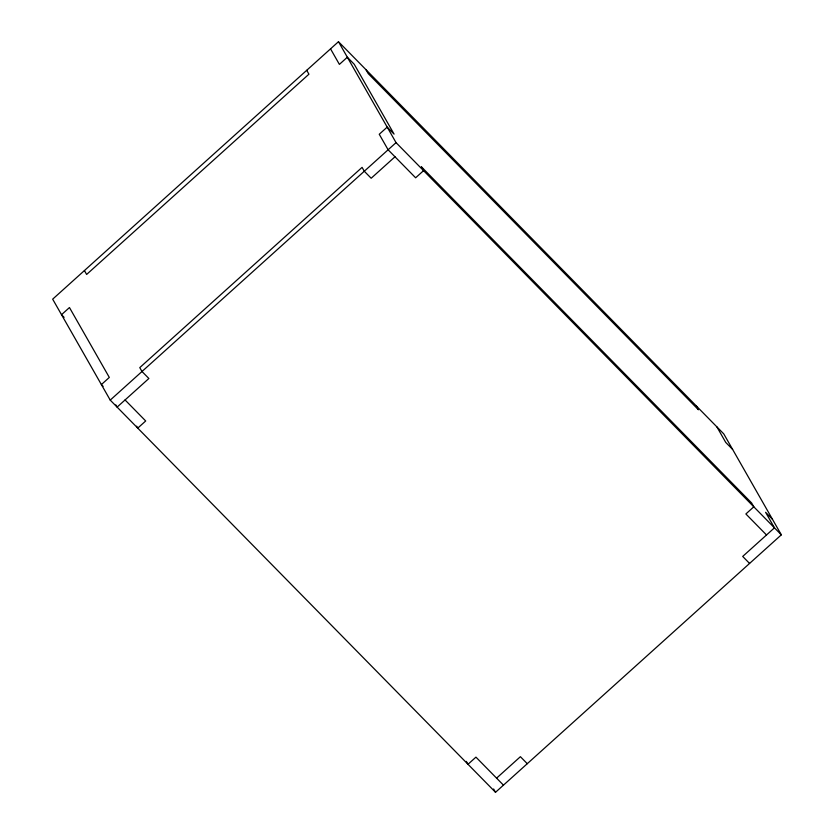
<?xml version="1.0" encoding="UTF-8"?>
<svg xmlns="http://www.w3.org/2000/svg" width="834" height="834" viewBox="0 0 834 834"><rect width="100%" height="100%" fill="white"/><g stroke="black" fill="none" stroke-linecap="round" stroke-linejoin="round"><path stroke-width="1.25" d="M338.479 41.7L52.667 299.166L110.234 400.111L495.521 792.3L781.333 534.834L723.766 433.888L338.479 41.7L396.046 142.635L781.333 534.834M110.234 400.111L396.046 142.635M394.993 156.792L371.172 178.247L364.291 171.241L362.081 167.363L139.778 367.617L141.999 371.505L148.879 378.5L117.114 407.117L115.853 404.897M496.584 778.143L520.406 756.688L527.276 763.694M732.617 449.422L725.736 442.416L716.886 426.883M772.482 519.301L765.602 512.295L774.452 527.828L742.698 556.434L749.578 563.44M766.519 534.98L745.877 513.963L753.811 506.811L751.601 502.933L421.358 166.769L423.568 170.647L415.634 177.798L388.112 149.786L379.251 134.264L387.195 127.112L394.075 134.107L354.21 64.228L347.33 57.233L339.396 64.385L330.535 48.852M64.103 317.327L61.518 314.699L69.462 307.548L109.317 377.427L101.383 384.578L103.103 386.33M125.058 399.955L145.7 420.972L137.756 428.123L136.651 426.184M503.465 785.148L475.943 757.136L467.999 764.288L466.342 761.379M696.244 405.877L698.454 409.765L368.211 73.6L366.001 69.712M306.724 70.306L308.934 74.195L86.632 274.449L84.422 270.56M493.624 788.974L495.521 792.3"/></g></svg>
